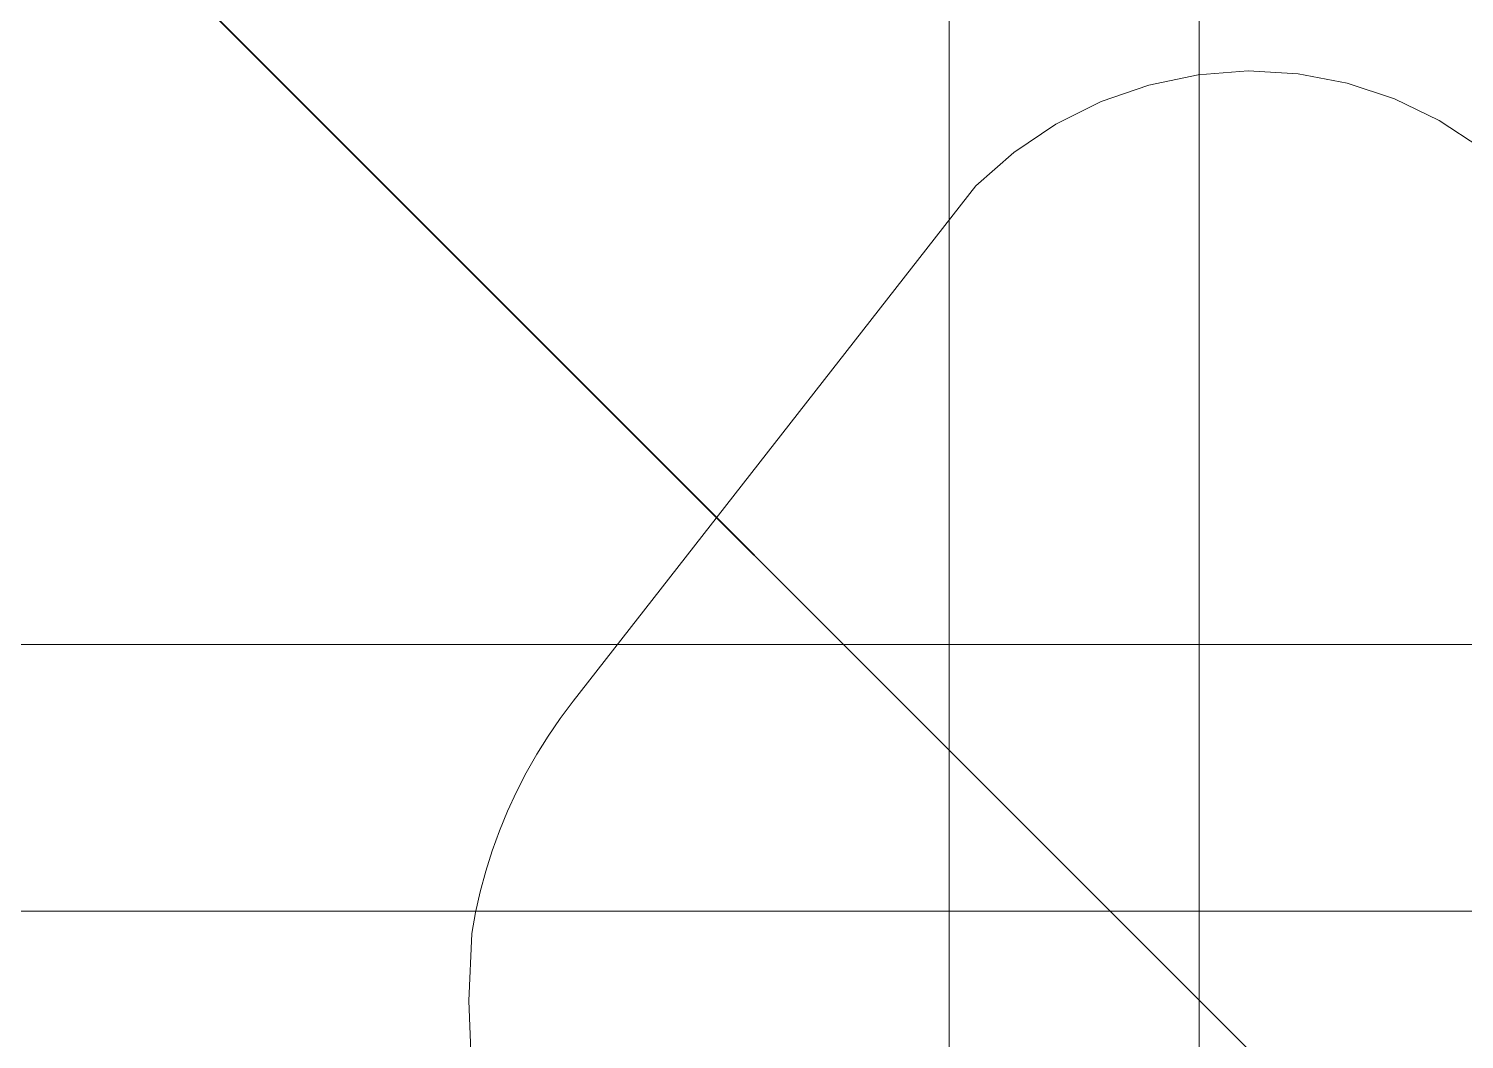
# Model space of a CAD drawing. Extents: x -566 to 72611, y -487 to 32334.
# Drawn here: x 168.95 to 183.16, y 113.73 to 123.73 of the extents above; entities that cross this region are included whole.
import ezdxf

# ---------------------------------------------------------------- set-up
doc = ezdxf.new("R2010")
doc.units = 0
doc.header["$LTSCALE"] = 0.5
doc.header["$MEASUREMENT"] = 0
doc.layers.add('ceilling', color=141, linetype='CONTINUOUS', lineweight=18)
doc.layers.add('floor', color=7, linetype='CONTINUOUS', lineweight=5, true_color=0xcfcfcf)
doc.layers.add('layout', color=7, linetype='CONTINUOUS', lineweight=5, true_color=0xcfcfcf)

msp = doc.modelspace()

# ---------------------------------------------------------------- hatches: boundary and pattern name
at = {"layer": 'floor'}
h = msp.add_hatch(dxfattribs=at)
h.set_pattern_fill('ANSI37', color=256, scale=100, angle=45)
h.set_pattern_definition([(90, (243.028, 267.632), (-12.5, 9e-16), []), (180, (243.028, 267.632), (-9e-16, -12.5), [])])
h.paths.add_polyline_path([(253.46925, 349.5), (154.11744, 349.5), (154.11744, 348.5), (101.14781, 348.5), (101.14781, 349.5), (0, 349.5), (0, 344.5), (36, 344.5, -0.33835703), (0, 308.66941), (0, 308.5), (0, 173.75), (253.46925, 173.75)])
h.paths.add_polyline_path([(36, 344.5), (0, 344.5), (0, 308.66941, 0.33835703)], flags=17)
h.paths.add_polyline_path([(253.46925, 173.75), (0, 173.75), (0, 173.74997), (0, 169.75), (253.46925, 169.75)])
h.paths.add_polyline_path([(253.46925, 169.75), (0, 169.75), (0, 149.21137), (36, 149.21137, -0.33835703), (0, 113.38078), (0, 113.21137), (0, 29.94998), (0, -5), (253.46925, -5)])
h.paths.add_polyline_path([(36, 149.21137), (0, 149.21137), (0, 113.38078, 0.33835703)], flags=17)
h.paths.add_polyline_path([(575.25, 169.75), (510, 169.75), (474.75, 169.75), (327.5, 169.75), (285.46925, 169.75), (285.46925, 165.75), (253.46925, 165.75), (253.46925, -5), (263.99725, -5), (263.99725, 95.99051), (287, 95.99051), (287, 97.5), (292, 97.5), (292, -5), (341.25, -5), (341.25, 13.02988), (341.25012, 15.02988), (346.24839, 15.02988, 0.36108524), (374.08728, 41.24999), (346.25012, 41.24999), (346.25012, 42.99999), (341.25, 42.99999), (341.25, 44.99999), (341.25, 97.5), (357.75, 97.5), (405.75, 97.5), (575.25, 97.5)])

# ---------------------------------------------------------------- linework, layer by layer
at = {"layer": 'ceilling'}
for p, q in [((178.06343, 169.75), (178.06343, -5)), ((0, 115), (575.25, 115)), ((0, 115), (575.25, 115))]:
    msp.add_line(p, q, dxfattribs=at)
at = {"layer": 'layout'}
for points in [[(181.76739, 112.89037, -69.73263), (170.50819, 124.15216, -69.72025), (170.50685, 124.15091, -69.73263)], [(180.52624, 123.27712, -80.51045), (181.02165, 123.31445, -79.38364), (181.02165, 123.31445, -80.51045)], [(181.02165, 123.31445, -79.38364), (180.52624, 123.27712, -80.51045), (180.52624, 123.27712, -79.38364)], [(181.02165, 123.31445, -79.38364), (181.51651, 123.28692, -80.51045), (181.02165, 123.31445, -80.51045)], [(181.51651, 123.28692, -80.51045), (181.02165, 123.31445, -79.38364), (181.51651, 123.28692, -79.38364)], [(179.56704, 123.01131, -80.51045), (180.03851, 123.17548, -79.38364), (180.03851, 123.17548, -80.51045)], [(180.03851, 123.17548, -79.38364), (179.56704, 123.01131, -80.51045), (179.56704, 123.01131, -79.38364)], [(180.03851, 123.17548, -80.51045), (180.52624, 123.27712, -79.38364), (180.52624, 123.27712, -80.51045)], [(180.52624, 123.27712, -79.38364), (180.03851, 123.17548, -80.51045), (180.03851, 123.17548, -79.38364)], [(181.51651, 123.28692, -79.38364), (182.00226, 123.19495, -80.51045), (181.51651, 123.28692, -80.51045)], [(182.00226, 123.19495, -80.51045), (181.51651, 123.28692, -79.38364), (182.00226, 123.19495, -79.38364)], [(182.00226, 123.19495, -79.38364), (182.47061, 123.0401, -80.51045), (182.00226, 123.19495, -80.51045)], [(182.47061, 123.0401, -80.51045), (182.00226, 123.19495, -79.38364), (182.47061, 123.0401, -79.38364)], [(182.47061, 123.0401, -79.38364), (182.9135, 122.82508, -80.51045), (182.47061, 123.0401, -80.51045)], [(182.9135, 122.82508, -80.51045), (182.47061, 123.0401, -79.38364), (182.9135, 122.82508, -79.38364)], [(179.11988, 122.78745, -80.51045), (179.56704, 123.01131, -79.38364), (179.56704, 123.01131, -80.51045)], [(179.56704, 123.01131, -79.38364), (179.11988, 122.78745, -80.51045), (179.11988, 122.78745, -79.38364)], [(178.70448, 122.50765, -80.51045), (179.11988, 122.78745, -79.38364), (179.11988, 122.78745, -80.51045)], [(179.11988, 122.78745, -79.38364), (178.70448, 122.50765, -80.51045), (178.70448, 122.50765, -79.38364)], [(182.9135, 122.82508, -79.38364), (183.32329, 122.5534, -80.51045), (182.9135, 122.82508, -80.51045)], [(183.32329, 122.5534, -80.51045), (182.9135, 122.82508, -79.38364), (183.32329, 122.5534, -79.38364)], [(178.32823, 122.1768, -80.51045), (178.70448, 122.50765, -79.38364), (178.70448, 122.50765, -80.51045)], [(178.70448, 122.50765, -79.38364), (178.32823, 122.1768, -80.51045), (178.32823, 122.1768, -79.38364)], [(174.34164, 117.07664, -80.51045), (178.32823, 122.1768, -79.38364), (178.32823, 122.1768, -80.51045)], [(178.32823, 122.1768, -79.38364), (174.34164, 117.07664, -80.51045), (174.34164, 117.07664, -79.38364)], [(174.21484, 116.9072, -80.51045), (174.34164, 117.07664, -79.38364), (174.34164, 117.07664, -80.51045)], [(174.34164, 117.07664, -79.38364), (174.21484, 116.9072, -80.51045), (174.21484, 116.9072, -79.38364)], [(174.09525, 116.73263, -80.51045), (174.21484, 116.9072, -79.38364), (174.21484, 116.9072, -80.51045)], [(174.21484, 116.9072, -79.38364), (174.09525, 116.73263, -80.51045), (174.09525, 116.73263, -79.38364)], [(173.98321, 116.55326, -80.51045), (174.09525, 116.73263, -79.38364), (174.09525, 116.73263, -80.51045)], [(174.09525, 116.73263, -79.38364), (173.98321, 116.55326, -80.51045), (173.98321, 116.55326, -79.38364)], [(173.87881, 116.36936, -80.51045), (173.98321, 116.55326, -79.38364), (173.98321, 116.55326, -80.51045)], [(173.98321, 116.55326, -79.38364), (173.87881, 116.36936, -80.51045), (173.87881, 116.36936, -79.38364)], [(173.78231, 116.18137, -80.51045), (173.87881, 116.36936, -79.38364), (173.87881, 116.36936, -80.51045)], [(173.87881, 116.36936, -79.38364), (173.78231, 116.18137, -80.51045), (173.78231, 116.18137, -79.38364)], [(173.69392, 115.98957, -80.51045), (173.78231, 116.18137, -79.38364), (173.78231, 116.18137, -80.51045)], [(173.78231, 116.18137, -79.38364), (173.69392, 115.98957, -80.51045), (173.69392, 115.98957, -79.38364)], [(173.61365, 115.79432, -80.51045), (173.69392, 115.98957, -79.38364), (173.69392, 115.98957, -80.51045)], [(173.69392, 115.98957, -79.38364), (173.61365, 115.79432, -80.51045), (173.61365, 115.79432, -79.38364)], [(173.54183, 115.59597, -80.51045), (173.61365, 115.79432, -79.38364), (173.61365, 115.79432, -80.51045)], [(173.61365, 115.79432, -79.38364), (173.54183, 115.59597, -80.51045), (173.54183, 115.59597, -79.38364)], [(173.47852, 115.39498, -80.51045), (173.54183, 115.59597, -79.38364), (173.54183, 115.59597, -80.51045)], [(173.54183, 115.59597, -79.38364), (173.47852, 115.39498, -80.51045), (173.47852, 115.39498, -79.38364)], [(173.42375, 115.19149, -80.51045), (173.47852, 115.39498, -79.38364), (173.47852, 115.39498, -80.51045)], [(173.47852, 115.39498, -79.38364), (173.42375, 115.19149, -80.51045), (173.42375, 115.19149, -79.38364)], [(173.37774, 114.98614, -80.51045), (173.42375, 115.19149, -79.38364), (173.42375, 115.19149, -80.51045)], [(173.42375, 115.19149, -79.38364), (173.37774, 114.98614, -80.51045), (173.37774, 114.98614, -79.38364)], [(173.3405, 114.77911, -80.51045), (173.37774, 114.98614, -79.38364), (173.37774, 114.98614, -80.51045)], [(173.37774, 114.98614, -79.38364), (173.3405, 114.77911, -80.51045), (173.3405, 114.77911, -79.38364)], [(173.30955, 114.11279, -80.51045), (173.3405, 114.77911, -79.38364), (173.3405, 114.77911, -80.51045)], [(173.3405, 114.77911, -79.38364), (173.30955, 114.11279, -80.51045), (173.30955, 114.11279, -79.38364)], [(173.33623, 113.44737, -79.38364), (173.30955, 114.11279, -80.51045), (173.33623, 113.44737, -80.51045)], [(173.30955, 114.11279, -80.51045), (173.33623, 113.44737, -79.38364), (173.30955, 114.11279, -79.38364)]]:
    msp.add_3dface(points, dxfattribs=at)

doc.saveas('drawing.dxf')
